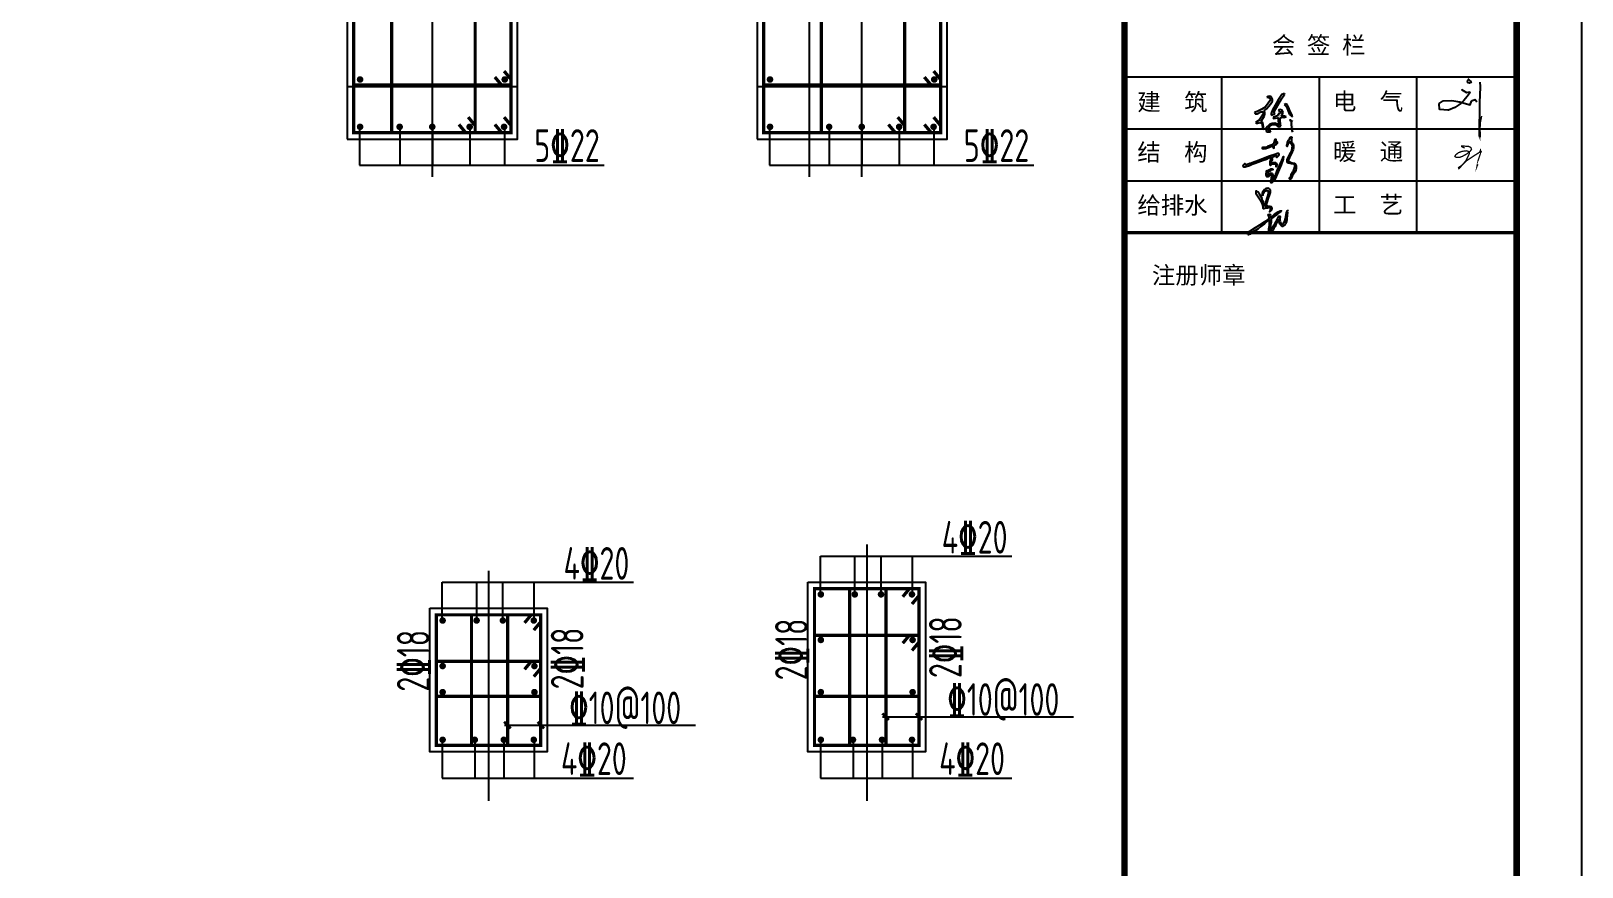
# Model space of a CAD drawing. Extents: x 19118 to 566552, y -1188739 to 92943.
# Drawn here: x 530916 to 566552, y -147972 to -128767 of the extents above; entities that cross this region are included whole.
import ezdxf
from ezdxf.enums import TextEntityAlignment as Align

# ---------------------------------------------------------------- set-up
doc = ezdxf.new("R2010")
doc.units = 0
doc.header["$LTSCALE"] = 1000
doc.header["$MEASUREMENT"] = 0
doc.linetypes.add('DOTE', pattern=[2.42, 2, -0.2, 0.02, -0.2])
doc.layers.get('0').update_dxf_attribs({"linetype": 'CONTINUOUS'})
for name, color, linetype in [('10', 7, 'CONTINUOUS'), ('AXIS', 3, 'CONTINUOUS'), ('DOTE', 9, 'DOTE'), ('PUB_DIM', 3, 'CONTINUOUS'), ('PUB_TEXT', 7, 'CONTINUOUS'), ('PUB_TITLE', 4, 'CONTINUOUS'), ('REIN', 1, 'CONTINUOUS'), ('S_BEAMDIMMASS', 2, 'CONTINUOUS'), ('图框', 4, 'CONTINUOUS'), ('柱', 2, 'CONTINUOUS')]:
    doc.layers.add(name, color=color, linetype=linetype)
doc.styles.add('STYLE-黑体', font='simhei.ttf')
doc.styles.add('TSSD_Rein', font='atssdeng.shx', dxfattribs={"width": 0.7, "bigfont": 'atssdchn.shx'})
doc.styles.add('黑体', font='simhei.ttf', dxfattribs={"width": 0.6, "height": 4.3})

# ---------------------------------------------------------------- blocks, each defined once
blk = doc.blocks.new('新块FSGSF')
h = blk.add_hatch(color=256)
h.paths.add_polyline_path([(128530, 83065), (128568, 83094), (128626, 83167), (128657, 83211), (128657, 83244), (128638, 83283), (128619, 83287), (128591, 83284), (128570, 83273), (128611, 83264), (128630, 83245), (128618, 83215), (128569, 83148), (128546, 83118), (128495, 83090), (128425, 83056), (128384, 83040), (128395, 83020), (128423, 83020), (128478, 83047), (128514, 83047), (128524, 83034), (128496, 82981), (128453, 82922), (128398, 82887), (128411, 82869), (128466, 82888), (128493, 82876), (128506, 82817), (128512, 82784), (128528, 82788), (128522, 82807), (128517, 82863), (128498, 82893), (128484, 82907), (128529, 82976), (128542, 83015), (128540, 83052)])
h.paths.add_polyline_path([(128659, 83079), (128638, 83023), (128640, 82998), (128677, 83013), (128695, 83020), (128685, 83043), (128685, 83055), (128795, 83246), (128834, 83297), (128849, 83314), (128843, 83331), (128801, 83316), (128741, 83223)])
h.paths.add_polyline_path([(128917, 83009), (128966, 82974), (128954, 83007), (128929, 83055), (128904, 83121), (128881, 83161), (128853, 83172), (128835, 83163), (128871, 83124)])
h.paths.add_polyline_path([(128799, 82968), (128830, 82962), (128868, 82974), (128842, 82984), (128789, 82986), (128811, 83011), (128820, 83042), (128806, 83074), (128771, 83083), (128750, 83072), (128761, 83053), (128777, 83057), (128788, 83036), (128776, 83025), (128760, 83028), (128750, 83012), (128746, 83001), (128733, 82987), (128676, 82965), (128665, 82959), (128675, 82948), (128733, 82959), (128748, 82956), (128747, 82934), (128750, 82856), (128750, 82840), (128731, 82858), (128694, 82873), (128652, 82868), (128613, 82854), (128581, 82824), (128558, 82792), (128559, 82769), (128569, 82744), (128582, 82744), (128622, 82738), (128633, 82759), (128607, 82759), (128587, 82767), (128597, 82798), (128620, 82831), (128650, 82849), (128674, 82853), (128698, 82854), (128730, 82836), (128757, 82820), (128784, 82831), (128782, 82853), (128778, 82923), (128781, 82959)])
h.paths.add_polyline_path([(128946, 82854), (128955, 82762), (128967, 82737), (128983, 82746), (128983, 82777), (128976, 82842), (128968, 82902), (128941, 82923), (128918, 82920), (128942, 82903)])
for p, q in [((128568, 83094), (128626, 83167)), ((128618, 83215), (128569, 83148)), ((128591, 83284), (128570, 83273)), ((128570, 83273), (128611, 83264)), ((128619, 83287), (128591, 83284)), ((128611, 83264), (128630, 83245)), ((128630, 83245), (128618, 83215)), ((128638, 83283), (128619, 83287)), ((128626, 83167), (128657, 83211)), ((128657, 83244), (128638, 83283)), ((128657, 83211), (128657, 83244)), ((128741, 83223), (128659, 83079)), ((128685, 83055), (128795, 83246)), ((128801, 83316), (128741, 83223)), ((128795, 83246), (128834, 83297)), ((128843, 83331), (128801, 83316)), ((128834, 83297), (128849, 83314)), ((128853, 83172), (128835, 83163)), ((128835, 83163), (128871, 83124)), ((128849, 83314), (128843, 83331)), ((128881, 83161), (128853, 83172)), ((128904, 83121), (128881, 83161)), ((128425, 83056), (128384, 83040)), ((128384, 83040), (128395, 83020)), ((128395, 83020), (128423, 83020)), ((128453, 82922), (128398, 82887)), ((128423, 83020), (128478, 83047)), ((128495, 83090), (128425, 83056)), ((128496, 82981), (128453, 82922)), ((128478, 83047), (128514, 83047)), ((128484, 82907), (128529, 82976)), ((128546, 83118), (128495, 83090)), ((128524, 83034), (128496, 82981)), ((128514, 83047), (128524, 83034)), ((128529, 82976), (128542, 83015)), ((128530, 83065), (128568, 83094)), ((128540, 83052), (128530, 83065)), ((128542, 83015), (128540, 83052)), ((128569, 83148), (128546, 83118)), ((128659, 83079), (128638, 83023)), ((128638, 83023), (128640, 82998)), ((128640, 82998), (128677, 83013)), ((128676, 82965), (128665, 82959)), ((128665, 82959), (128675, 82948)), ((128675, 82948), (128733, 82959)), ((128675, 82948), (128675, 82948)), ((128733, 82987), (128676, 82965)), ((128677, 83013), (128695, 83020)), ((128685, 83043), (128685, 83055)), ((128695, 83020), (128685, 83043)), ((128746, 83001), (128733, 82987)), ((128733, 82959), (128748, 82956)), ((128750, 83012), (128746, 83001)), ((128748, 82956), (128747, 82934)), ((128747, 82934), (128750, 82856)), ((128771, 83083), (128750, 83072)), ((128750, 83072), (128761, 83053)), ((128760, 83028), (128750, 83012)), ((128776, 83025), (128760, 83028)), ((128761, 83053), (128777, 83057)), ((128806, 83074), (128771, 83083)), ((128788, 83036), (128776, 83025)), ((128777, 83057), (128788, 83036)), ((128777, 83057), (128777, 83057)), ((128778, 82923), (128781, 82959)), ((128782, 82853), (128778, 82923)), ((128781, 82959), (128799, 82968)), ((128789, 82986), (128811, 83011)), ((128842, 82984), (128789, 82986)), ((128799, 82968), (128830, 82962)), ((128820, 83042), (128806, 83074)), ((128811, 83011), (128820, 83042)), ((128830, 82962), (128868, 82974)), ((128868, 82974), (128842, 82984)), ((128871, 83124), (128917, 83009)), ((128929, 83055), (128904, 83121)), ((128917, 83009), (128966, 82974)), ((128941, 82923), (128918, 82920)), ((128918, 82920), (128942, 82903)), ((128954, 83007), (128929, 83055)), ((128968, 82902), (128941, 82923)), ((128966, 82974), (128954, 83007)), ((128398, 82887), (128411, 82869)), ((128411, 82869), (128466, 82888)), ((128466, 82888), (128493, 82876)), ((128498, 82893), (128484, 82907)), ((128493, 82876), (128506, 82817)), ((128517, 82863), (128498, 82893)), ((128506, 82817), (128512, 82784)), ((128512, 82784), (128528, 82788)), ((128522, 82807), (128517, 82863)), ((128528, 82788), (128522, 82807)), ((128581, 82824), (128558, 82792)), ((128558, 82792), (128559, 82769)), ((128559, 82769), (128569, 82744)), ((128569, 82744), (128582, 82744)), ((128613, 82854), (128581, 82824)), ((128582, 82744), (128622, 82738)), ((128587, 82767), (128597, 82798)), ((128607, 82759), (128587, 82767)), ((128597, 82798), (128620, 82831)), ((128633, 82759), (128607, 82759)), ((128652, 82868), (128613, 82854)), ((128620, 82831), (128650, 82849)), ((128622, 82738), (128633, 82759)), ((128650, 82849), (128674, 82853)), ((128694, 82873), (128652, 82868)), ((128674, 82853), (128698, 82854)), ((128731, 82858), (128694, 82873)), ((128698, 82854), (128730, 82836)), ((128730, 82836), (128757, 82820)), ((128750, 82840), (128731, 82858)), ((128750, 82856), (128750, 82840)), ((128757, 82820), (128784, 82831)), ((128784, 82831), (128782, 82853)), ((128942, 82903), (128946, 82854)), ((128946, 82854), (128955, 82762)), ((128955, 82762), (128967, 82737))]:
    blk.add_line(p, q)
blk = doc.blocks.new('新块FDGHDGDG')
at = {"layer": '10'}
h = blk.add_hatch(color=256, dxfattribs=at)
h.paths.add_polyline_path([(122706, 81894), (122752, 81911), (122833, 81940), (122874, 81958), (122925, 81971), (122953, 81987), (122988, 81998), (123009, 82006), (123047, 82020), (123065, 82027), (123076, 82029), (123077, 82018), (123073, 82007), (123082, 82004), (123088, 82006), (123103, 82017), (123112, 82029), (123122, 82046), (123114, 82061), (123095, 82058), (123053, 82043), (122974, 82017), (122879, 81982), (122819, 81959), (122730, 81926), (122679, 81907), (122672, 81909), (122647, 81895), (122630, 81891), (122627, 81888), (122606, 81888), (122605, 81897), (122601, 81903), (122590, 81900), (122585, 81895), (122567, 81881), (122564, 81873), (122567, 81862), (122577, 81855), (122600, 81855), (122663, 81876)])
h.paths.add_polyline_path([(123050, 82189), (123058, 82193), (123070, 82197), (123078, 82202), (123085, 82207), (123087, 82213), (123092, 82218), (123093, 82231), (123086, 82241), (123079, 82237), (123072, 82229), (123064, 82224), (123060, 82233), (123064, 82238), (123068, 82246), (123073, 82255), (123075, 82262), (123075, 82270), (123073, 82275), (123061, 82276), (123053, 82275), (123051, 82271), (123048, 82264), (123045, 82257), (123044, 82246), (123043, 82237), (123039, 82223), (123037, 82214), (123031, 82206), (123023, 82203), (123010, 82194), (122981, 82181), (122956, 82172), (122940, 82165), (122924, 82159), (122898, 82153), (122869, 82151), (122857, 82146), (122859, 82134), (122877, 82132), (122914, 82138), (122943, 82148), (122973, 82157), (122991, 82167), (123009, 82173), (123017, 82177), (123021, 82173), (123020, 82164), (123022, 82153), (123027, 82144), (123033, 82143), (123041, 82146), (123045, 82153), (123045, 82168), (123045, 82180)])
h.paths.add_polyline_path([(122999, 81913), (122998, 81926), (122998, 81943), (123005, 81954), (123019, 81967), (123017, 81977), (123000, 81979), (122989, 81970), (122982, 81951), (122978, 81934), (122979, 81909), (122977, 81896), (122975, 81885), (122983, 81880), (122992, 81880), (123004, 81890), (123013, 81899), (123028, 81903), (123050, 81904), (123058, 81901), (123067, 81896), (123071, 81884), (123068, 81872), (123071, 81860), (123077, 81859), (123085, 81864), (123089, 81885), (123084, 81908), (123069, 81917), (123044, 81917), (123013, 81915)], flags=17)
h.paths.add_polyline_path([(122989, 81804), (122998, 81807), (123021, 81810), (123022, 81822), (123012, 81825), (122994, 81825), (122986, 81822), (122973, 81815), (122961, 81812), (122958, 81802), (122962, 81789), (122968, 81783), (122977, 81784), (122980, 81791)], flags=17)
h.paths.add_polyline_path([(122943, 81740), (122949, 81757), (122949, 81781), (122947, 81797), (122934, 81800), (122927, 81793), (122925, 81774), (122920, 81752), (122920, 81731), (122927, 81710), (122932, 81703), (122950, 81704), (122962, 81710), (122972, 81724), (122982, 81730), (122990, 81736), (122999, 81744), (123009, 81734), (123008, 81710), (123001, 81695), (123000, 81667), (122994, 81642), (122990, 81626), (122995, 81612), (123008, 81611), (123023, 81624), (123047, 81653), (123072, 81709), (123105, 81781), (123151, 81888), (123179, 81971), (123184, 82016), (123162, 81952), (123126, 81875), (123101, 81826), (123067, 81745), (123049, 81715), (123027, 81670), (123014, 81648), (123015, 81668), (123020, 81698), (123026, 81719), (123024, 81735), (123016, 81752), (123006, 81759), (122994, 81757), (122976, 81746), (122968, 81734), (122956, 81719), (122945, 81722)])
for points in [[(123272, 81938), (123264, 81953), (123269, 81972), (123279, 81999), (123292, 82033), (123309, 82059), (123336, 82120), (123340, 82144), (123341, 82164), (123340, 82186), (123332, 82208), (123313, 82224), (123309, 82235), (123307, 82257), (123306, 82273), (123307, 82286), (123312, 82312), (123305, 82313), (123293, 82311), (123278, 82282), (123263, 82266), (123252, 82243), (123244, 82208), (123236, 82185), (123236, 82173), (123242, 82166), (123244, 82176), (123254, 82203), (123261, 82220), (123271, 82240), (123277, 82243), (123284, 82237), (123298, 82213), (123307, 82200), (123321, 82189), (123325, 82163), (123318, 82148), (123313, 82101), (123282, 82049), (123262, 82010), (123240, 81969), (123244, 81933), (123249, 81924), (123260, 81911), (123308, 81902), (123337, 81900), (123351, 81890), (123357, 81874), (123355, 81835), (123346, 81811), (123339, 81795), (123327, 81779), (123305, 81738), (123300, 81706), (123277, 81688), (123280, 81672), (123287, 81662), (123294, 81662), (123302, 81677), (123320, 81715), (123337, 81742), (123360, 81776), (123373, 81799), (123380, 81837), (123380, 81871), (123363, 81902), (123349, 81911), (123319, 81919), (123303, 81921), (123282, 81932)], [(122881, 81289), (122877, 81317), (122863, 81338), (122857, 81370), (122844, 81396), (122831, 81421), (122818, 81444), (122792, 81473), (122776, 81483), (122760, 81483), (122760, 81469), (122760, 81445), (122777, 81429), (122799, 81396), (122829, 81349), (122844, 81316), (122861, 81286), (122868, 81246), (122868, 81232), (122867, 81222), (122875, 81215), (122884, 81215), (122899, 81224), (122915, 81226), (122940, 81230), (122956, 81233), (122977, 81228), (122985, 81219), (122977, 81177), (122973, 81165), (122994, 81180), (122998, 81195), (123008, 81199), (123013, 81222), (123003, 81242), (122982, 81249), (122944, 81255), (122913, 81245), (122906, 81251), (122923, 81274), (122942, 81327), (122958, 81377), (122971, 81416), (122985, 81462), (122985, 81492), (122974, 81512), (122960, 81523), (122946, 81530), (122926, 81526), (122912, 81520), (122894, 81507), (122884, 81495), (122876, 81485), (122864, 81466), (122858, 81451), (122859, 81435), (122859, 81425), (122873, 81420), (122879, 81453), (122892, 81470), (122913, 81488), (122927, 81495), (122937, 81495), (122943, 81495), (122950, 81490), (122953, 81478), (122949, 81464), (122949, 81441), (122938, 81392), (122916, 81327), (122904, 81291), (122890, 81262), (122885, 81265)], [(123254, 81161), (123260, 81192), (123246, 81186), (123234, 81158), (123225, 81123), (123224, 81096), (123218, 81062), (123207, 81026), (123197, 81011), (123182, 80984), (123169, 80973), (123159, 80978), (123151, 80983), (123140, 81001), (123136, 81021), (123131, 81033), (123131, 81066), (123134, 81089), (123130, 81100), (123115, 81101), (123105, 81091), (123100, 81065), (123082, 81039), (123074, 81019), (123050, 80972), (123040, 80960), (123026, 80937), (123009, 80901), (123004, 80893), (122997, 80887), (122990, 80885), (122985, 80887), (122987, 80914), (122987, 80934), (122989, 80960), (122996, 81002), (122999, 81024), (122998, 81044), (122990, 81054), (123000, 81064), (123015, 81073), (123048, 81100), (123072, 81116), (123094, 81133), (123110, 81145), (123124, 81157), (123143, 81170), (123152, 81174), (123154, 81181), (123146, 81182), (123137, 81182), (123125, 81178), (123104, 81165), (123081, 81150), (123058, 81136), (123042, 81125), (123031, 81116), (123010, 81097), (122991, 81078), (122992, 81086), (122992, 81097), (122988, 81116), (122981, 81125), (122976, 81133), (122964, 81128), (122952, 81126), (122954, 81109), (122961, 81099), (122966, 81084), (122965, 81061), (122957, 81058), (122936, 81041), (122922, 81031), (122893, 81015), (122823, 80969), (122759, 80925), (122683, 80878), (122656, 80864), (122634, 80838), (122641, 80817), (122650, 80812), (122673, 80823), (122695, 80838), (122728, 80863), (122769, 80888), (122795, 80903), (122840, 80941), (122893, 80983), (122931, 81016), (122945, 81027), (122965, 81027), (122976, 81027), (122974, 81006), (122971, 80979), (122969, 80963), (122964, 80932), (122962, 80907), (122961, 80868), (122973, 80853), (122990, 80852), (123015, 80865), (123024, 80886), (123038, 80910), (123058, 80940), (123074, 80989), (123092, 81025), (123115, 81044), (123122, 81014), (123129, 80981), (123142, 80966), (123155, 80952), (123169, 80943), (123187, 80954), (123206, 80969), (123218, 80990), (123232, 81014), (123237, 81050), (123244, 81120), (123244, 81135)]]:
    blk.add_hatch(color=256, dxfattribs=at).paths.add_polyline_path(points)
for p, q in [((126006, 83172), (126018, 83195)), ((126011, 83141), (126006, 83172)), ((126012, 83207), (126046, 83175)), ((126046, 83175), (126062, 83145)), ((126191, 83153), (126197, 83086)), ((125910, 83042), (125987, 82995)), ((126001, 82933), (125950, 82869)), ((125987, 82995), (126035, 83003)), ((126045, 82995), (126001, 82933)), ((126037, 83136), (126011, 83141)), ((126035, 83003), (126045, 82995)), ((126062, 83145), (126037, 83136)), ((126192, 82949), (126190, 82852)), ((126197, 83086), (126192, 82949)), ((125572, 82826), (125632, 82865)), ((125578, 82734), (125572, 82826)), ((125713, 82722), (125578, 82734)), ((125632, 82865), (125764, 82871)), ((125809, 82764), (125713, 82722)), ((125764, 82871), (125886, 82853)), ((125901, 82827), (125809, 82764)), ((125886, 82853), (125991, 82818)), ((125950, 82869), (125901, 82827)), ((125991, 82818), (126047, 82804)), ((126047, 82804), (126068, 82860)), ((126068, 82860), (126078, 82874)), ((126078, 82874), (126120, 82888)), ((126120, 82888), (126147, 82849)), ((126190, 82852), (126187, 82619)), ((126187, 82619), (126184, 82560)), ((126184, 82560), (126184, 82475)), ((126184, 82475), (126192, 82371)), ((126187, 82447), (126193, 82516)), ((126187, 82328), (126187, 82447)), ((126192, 82311), (126187, 82328)), ((126192, 82371), (126192, 82311))]:
    blk.add_line(p, q, dxfattribs=at)
at = {"layer": '10', "const_width": 20}
for points in [[(126062, 83145), (126037, 83136), (126011, 83141), (126006, 83172), (126026, 83194), (126051, 83166), (126062, 83145)], [(126191, 83153), (126197, 83086), (126193, 82984), (126188, 82706), (126187, 82328), (126192, 82311), (126201, 82529), (126222, 82633)], [(125910, 83042), (125987, 82995), (126035, 83003), (126042, 82990), (125919, 82842), (125809, 82764), (125713, 82722), (125578, 82734), (125572, 82826), (125632, 82865), (125764, 82871), (126047, 82804), (126073, 82867), (126120, 82888), (126147, 82849)], [(125962, 82144), (125916, 82164), (125916, 82174), (125941, 82173), (126019, 82170), (126056, 82152), (126066, 82123), (126044, 82092), (125993, 82053), (125926, 82016), (125879, 81999), (125834, 82000), (125811, 82013), (125821, 82037), (125865, 82072), (125923, 82093), (125988, 82101), (126025, 82090), (126035, 82068), (126027, 82043), (126003, 81994), (125973, 81939), (125924, 81887), (125889, 81841), (125873, 81827), (125867, 81844), (125924, 81882), (125985, 81945), (126113, 82031), (126212, 82092), (126215, 82086), (126203, 82070), (126194, 82084), (126200, 82101), (126202, 82059), (126168, 81957), (126150, 81864), (126163, 81895)]]:
    blk.add_lwpolyline(points, dxfattribs=at)
at = {"layer": '10'}
for points in [[(122924, 82159), (122898, 82153), (122869, 82151), (122857, 82146), (122859, 82134), (122877, 82132), (122914, 82138), (122943, 82148), (122973, 82157), (122991, 82167), (123009, 82173), (123017, 82177), (123017, 82177), (123021, 82173), (123020, 82164), (123022, 82153), (123027, 82144), (123033, 82143), (123041, 82146), (123045, 82153), (123045, 82168), (123045, 82180), (123050, 82189), (123058, 82193), (123070, 82197), (123078, 82202), (123085, 82207), (123087, 82213), (123092, 82218), (123093, 82231), (123086, 82241), (123079, 82237), (123072, 82229), (123064, 82224), (123064, 82224), (123064, 82224), (123060, 82233), (123064, 82238), (123068, 82246), (123073, 82255), (123075, 82262), (123075, 82270), (123073, 82275), (123061, 82276), (123053, 82275), (123051, 82271), (123048, 82264), (123045, 82257), (123044, 82246), (123043, 82237), (123039, 82223), (123037, 82214), (123031, 82206), (123023, 82203), (123010, 82194), (122981, 82181), (122956, 82172), (122940, 82165), (122924, 82159)], [(123271, 82240), (123261, 82220), (123254, 82203), (123244, 82176), (123242, 82166), (123236, 82173), (123236, 82185), (123244, 82208), (123252, 82243), (123263, 82266), (123278, 82282), (123293, 82311), (123305, 82313), (123312, 82312), (123307, 82286), (123306, 82273), (123307, 82257), (123309, 82235), (123313, 82224), (123332, 82208), (123340, 82186), (123341, 82164), (123340, 82144), (123336, 82120), (123309, 82059), (123292, 82033), (123279, 81999), (123269, 81972), (123264, 81953), (123272, 81938), (123282, 81932), (123303, 81921), (123319, 81919), (123349, 81911), (123363, 81902), (123380, 81871), (123380, 81837), (123373, 81799), (123360, 81776), (123337, 81742), (123320, 81715), (123302, 81677), (123294, 81662), (123287, 81662), (123280, 81672), (123277, 81688), (123300, 81706), (123305, 81738), (123327, 81779), (123339, 81795), (123346, 81811), (123355, 81835), (123357, 81874), (123351, 81890), (123337, 81900), (123308, 81902), (123260, 81911), (123249, 81924), (123244, 81933), (123240, 81969), (123262, 82010), (123282, 82049), (123313, 82101), (123318, 82148), (123325, 82163), (123321, 82189), (123307, 82200), (123298, 82213), (123284, 82237), (123277, 82243), (123271, 82240)], [(122672, 81909), (122647, 81895), (122630, 81891), (122627, 81888), (122606, 81888), (122605, 81897), (122601, 81903), (122590, 81900), (122585, 81895), (122567, 81881), (122564, 81873), (122567, 81862), (122577, 81855), (122600, 81855), (122663, 81876), (122706, 81894), (122752, 81911), (122833, 81940), (122874, 81958), (122925, 81971), (122953, 81987), (122988, 81998), (123009, 82006), (123047, 82020), (123065, 82027), (123076, 82029), (123077, 82018), (123073, 82007), (123082, 82004), (123088, 82006), (123103, 82017), (123112, 82029), (123122, 82046), (123114, 82061), (123095, 82058), (123053, 82043), (122974, 82017), (122879, 81982), (122819, 81959), (122730, 81926), (122679, 81907), (122672, 81909)], [(122920, 81731), (122920, 81752), (122925, 81774), (122927, 81793), (122934, 81800), (122947, 81797), (122949, 81781), (122949, 81757), (122943, 81740), (122945, 81722), (122956, 81719), (122968, 81734), (122976, 81746), (122994, 81757), (123006, 81759), (123016, 81752), (123024, 81735), (123026, 81719), (123020, 81698), (123015, 81668), (123014, 81648), (123027, 81670), (123049, 81715), (123067, 81745), (123101, 81826), (123126, 81875), (123162, 81952), (123184, 82016), (123179, 81971), (123151, 81888), (123105, 81781), (123072, 81709), (123047, 81653), (123023, 81624), (123008, 81611), (122995, 81612), (122990, 81626), (122994, 81642), (123000, 81667), (123001, 81695), (123008, 81710), (123008, 81710), (123009, 81734), (122999, 81744), (122990, 81736), (122982, 81730), (122972, 81724), (122962, 81710), (122950, 81704), (122932, 81703), (122927, 81710), (122920, 81731)], [(122998, 81926), (122998, 81943), (123005, 81954), (123019, 81967), (123017, 81977), (123000, 81979), (122989, 81970), (122982, 81951), (122978, 81934), (122979, 81909), (122977, 81896), (122975, 81885), (122983, 81880), (122992, 81880), (123004, 81890), (123013, 81899), (123028, 81903), (123050, 81904), (123058, 81901), (123067, 81896), (123071, 81884), (123068, 81872), (123071, 81860), (123077, 81859), (123085, 81864), (123089, 81885), (123084, 81908), (123069, 81917), (123044, 81917), (123013, 81915), (122999, 81913), (122998, 81926)], [(122873, 81420), (122879, 81453), (122892, 81470), (122913, 81488), (122927, 81495), (122937, 81495), (122943, 81495), (122950, 81490), (122953, 81478), (122949, 81464), (122949, 81441), (122938, 81392), (122916, 81327), (122904, 81291), (122890, 81262), (122885, 81265), (122881, 81289), (122877, 81317), (122863, 81338), (122857, 81370), (122844, 81396), (122831, 81421), (122818, 81444), (122792, 81473), (122776, 81483), (122760, 81483), (122760, 81469), (122760, 81445), (122777, 81429), (122799, 81396), (122829, 81349), (122844, 81316), (122861, 81286), (122868, 81246), (122868, 81232), (122867, 81222), (122875, 81215), (122884, 81215), (122899, 81224), (122915, 81226), (122940, 81230), (122956, 81233), (122977, 81228), (122985, 81219), (122977, 81177), (122973, 81165), (122994, 81180), (122998, 81195), (123008, 81199), (123013, 81222), (123003, 81242), (122982, 81249), (122944, 81255), (122913, 81245), (122906, 81251), (122923, 81274), (122942, 81327), (122958, 81377), (122971, 81416), (122985, 81462), (122985, 81492), (122974, 81512), (122960, 81523), (122946, 81530), (122926, 81526), (122912, 81520), (122894, 81507), (122884, 81495), (122876, 81485), (122864, 81466), (122858, 81451), (122859, 81435), (122859, 81425), (122873, 81420), (122873, 81420)]]:
    blk.add_lwpolyline(points, close=True, dxfattribs=at)
for points in [[(122989, 81804), (122980, 81791), (122977, 81784), (122968, 81783), (122962, 81789), (122958, 81802), (122961, 81812), (122973, 81815), (122986, 81822), (122994, 81825), (123012, 81825), (123022, 81822), (123021, 81810), (122998, 81807), (122989, 81804), (122989, 81804)], [(123254, 81161), (123244, 81135), (123244, 81120), (123237, 81050), (123232, 81014), (123218, 80990), (123206, 80969), (123187, 80954), (123169, 80943), (123155, 80952), (123142, 80966), (123129, 80981), (123122, 81014), (123115, 81044), (123092, 81025), (123074, 80989), (123058, 80940), (123038, 80910), (123024, 80886), (123015, 80865), (122990, 80852), (122973, 80853), (122961, 80868), (122962, 80907), (122964, 80932), (122969, 80963), (122971, 80979), (122974, 81006), (122976, 81027), (122965, 81027), (122945, 81027), (122931, 81016), (122893, 80983), (122840, 80941), (122795, 80903), (122769, 80888), (122728, 80863), (122695, 80838), (122673, 80823), (122650, 80812), (122641, 80817), (122634, 80838), (122656, 80864), (122683, 80878), (122759, 80925), (122823, 80969), (122893, 81015), (122922, 81031), (122936, 81041), (122957, 81058), (122965, 81061), (122966, 81084), (122961, 81099), (122954, 81109), (122952, 81126), (122964, 81128), (122976, 81133), (122981, 81125), (122988, 81116), (122992, 81097), (122992, 81086), (122991, 81078), (123010, 81097), (123031, 81116), (123042, 81125), (123058, 81136), (123081, 81150), (123104, 81165), (123125, 81178), (123137, 81182), (123146, 81182), (123154, 81181), (123152, 81174), (123143, 81170), (123124, 81157), (123110, 81145), (123094, 81133), (123072, 81116), (123048, 81100), (123015, 81073), (123000, 81064), (122990, 81054), (122998, 81044), (122999, 81024), (122996, 81002), (122989, 80960), (122987, 80934), (122987, 80914), (122985, 80887), (122990, 80885), (122997, 80887), (123004, 80893), (123009, 80901), (123026, 80937), (123040, 80960), (123050, 80972), (123074, 81019), (123082, 81039), (123100, 81065), (123105, 81091), (123115, 81101), (123130, 81100), (123134, 81089), (123131, 81066), (123131, 81033), (123136, 81021), (123140, 81001), (123151, 80983), (123159, 80978), (123169, 80973), (123182, 80984), (123197, 81011), (123207, 81026), (123218, 81062), (123224, 81096), (123225, 81123), (123234, 81158), (123246, 81186), (123260, 81192)]]:
    blk.add_lwpolyline(points, dxfattribs=at)
blk.add_blockref('新块FSGSF', (-5641, -351), dxfattribs=at)
blk = doc.blocks.new('_ArchTick')
at = {"color": 0, "linetype": 'ByBlock', "const_width": 0.4}
blk.add_lwpolyline([(-0.5, -0.5), (0.5, 0.5)], dxfattribs=at)
blk = doc.blocks.new('新块DFGDFGFD')
at = {"layer": 'AXIS'}
for p, q in [((584370.8, -33126.4), (585307.7, -33126.4)), ((584370.8, -33273.6), (584370.8, -33126.4)), ((584517.6, -33273.6), (584517.6, -33126.4)), ((584649.4, -33273.6), (584649.4, -33126.4)), ((584788.3, -33273.6), (584788.3, -33126.4)), ((584925.4, -33273.6), (584925.4, -33126.4)), ((585940.5, -33126.4), (586952.6, -33126.4)), ((585940.5, -33273.6), (585940.5, -33126.4)), ((586162.4, -33273.6), (586162.4, -33126.4)), ((586294.3, -33273.6), (586294.3, -33126.4)), ((586433.2, -33273.6), (586433.2, -33126.4)), ((586570.2, -33273.6), (586570.2, -33126.4)), ((584812.6, -33357.5), (585519.2, -33357.5)), ((586457.5, -33357.5), (587184.4, -33357.5)), ((584370.8, -34384.5), (584370.8, -34531.7)), ((584524.6, -34384.5), (584524.6, -34531.7)), ((584649.4, -34384.5), (584649.4, -34531.7)), ((584792.3, -34384.5), (584792.3, -34531.7)), ((584925.4, -34384.5), (584925.4, -34531.7)), ((585940.5, -34384.5), (585940.5, -34531.7)), ((586169.4, -34384.5), (586169.4, -34531.7)), ((586294.3, -34384.5), (586294.3, -34531.7)), ((586437.2, -34384.5), (586437.2, -34531.7)), ((586570.2, -34384.5), (586570.2, -34531.7)), ((584370.8, -34531.7), (585307.7, -34531.7)), ((585940.5, -34531.7), (586952.6, -34531.7))]:
    blk.add_line(p, q, dxfattribs=at)
at = {"layer": 'DOTE', "color": 251, "linetype": 'DOTE'}
for p, q in [((584649.4, -34575.7), (584649.4, -33038.8)), ((586093.9, -34575.7), (586093.9, -33038.8)), ((586294.3, -34575.7), (586294.3, -33038.8)), ((584323, -33828.1), (584975.8, -33828.1)), ((585892.7, -33828.1), (586620.7, -33828.1)), ((584323, -34229.9), (584975.8, -34229.9)), ((585892.7, -34229.9), (586620.7, -34229.9))]:
    blk.add_line(p, q, dxfattribs=at)
at = {"layer": 'PUB_TEXT'}
for points in [[(584574.1, -33913.4), (584724.7, -33913.4), (584724.7, -33742.7), (584574.1, -33742.7)], [(586219, -33913.4), (586369.6, -33913.4), (586369.6, -33742.7), (586219, -33742.7)]]:
    blk.add_lwpolyline(points, close=True, dxfattribs=at)
for points in [[(584574.1, -33742.7), (584599.2, -33858.1), (584724.7, -33913.4)], [(586219, -33742.7), (586244, -33858.1), (586369.6, -33913.4)]]:
    blk.add_lwpolyline(points, dxfattribs=at)
at = {"layer": 'REIN', "const_width": 12.6}
for points in [[(584348.1, -34406.3), (584950.7, -34406.3), (584950.7, -33251.9), (584348.1, -33251.9)], [(584493.5, -34406.3), (584813.1, -34406.3), (584813.1, -33251.9), (584493.5, -33251.9)], [(585917.8, -34406.3), (586595.6, -34406.3), (586595.6, -33251.9), (585917.8, -33251.9)], [(586138.4, -34406.3), (586458, -34406.3), (586458, -33251.9), (586138.4, -33251.9)], [(584348.1, -33703.9), (584950.7, -33703.9), (584950.7, -33434.9), (584348.1, -33434.9)], [(585917.8, -33703.9), (586595.6, -33703.9), (586595.6, -33434.9), (585917.8, -33434.9)], [(584348.1, -34224.3), (584950.7, -34224.3), (584950.7, -33940.4), (584348.1, -33940.4)], [(585917.8, -34224.3), (586595.6, -34224.3), (586595.6, -33940.4), (585917.8, -33940.4)]]:
    blk.add_lwpolyline(points, close=True, dxfattribs=at)
for points in [[(584378.8, -33273.7, 1), (584366.2, -33273.7, 1)], [(584523.1, -33273.7, 1), (584510.6, -33273.7, 1)], [(584655, -33273.7, 1), (584642.5, -33273.7, 1)], [(584794.3, -33273.7, 1), (584781.7, -33273.7, 1)], [(584930.1, -33273.7, 1), (584917.6, -33273.7, 1)], [(585948.5, -33273.7, 1), (585935.9, -33273.7, 1)], [(586168, -33273.7, 1), (586155.4, -33273.7, 1)], [(586299.9, -33273.7, 1), (586287.3, -33273.7, 1)], [(586439.1, -33273.7, 1), (586426.6, -33273.7, 1)], [(586575, -33273.7, 1), (586562.4, -33273.7, 1)], [(584378.8, -33460.4, -1), (584366.2, -33460.4, -1)], [(584920.1, -33460.4, 1), (584932.6, -33460.4, 1)], [(584920.1, -33460.4, 1), (584932.6, -33460.4, 1)], [(585948.5, -33460.4, -1), (585935.9, -33460.4, -1)], [(586565, -33460.4, 1), (586577.5, -33460.4, 1)], [(586565, -33460.4, 1), (586577.5, -33460.4, 1)], [(584378.8, -33686.2, -1), (584366.2, -33686.2, -1)], [(584920.1, -33686.2, 1), (584932.6, -33686.2, 1)], [(585948.5, -33686.2, -1), (585935.9, -33686.2, -1)], [(586565, -33686.2, 1), (586577.5, -33686.2, 1)], [(584378.8, -33959.9, -1), (584366.2, -33959.9, -1)], [(584920.1, -33959.9, 1), (584932.6, -33959.9, 1)], [(585948.5, -33959.9, -1), (585935.9, -33959.9, -1)], [(586565, -33959.9, 1), (586577.5, -33959.9, 1)], [(584378.8, -34203.2, -1), (584366.2, -34203.2, -1)], [(584920.1, -34203.2, 1), (584932.6, -34203.2, 1)], [(585948.5, -34203.2, -1), (585935.9, -34203.2, -1)], [(586565, -34203.2, 1), (586577.5, -34203.2, 1)], [(584378.8, -34384.5, -1), (584366.2, -34384.5, -1)], [(584530.1, -34384.5, -1), (584517.6, -34384.5, -1)], [(584655, -34384.5, -1), (584642.5, -34384.5, -1)], [(584798.2, -34384.5, -1), (584785.7, -34384.5, -1)], [(584930.1, -34384.5, -1), (584917.6, -34384.5, -1)], [(585948.5, -34384.5, -1), (585935.9, -34384.5, -1)], [(586175, -34384.5, -1), (586162.5, -34384.5, -1)], [(586299.9, -34384.5, -1), (586287.3, -34384.5, -1)], [(586443.1, -34384.5, -1), (586430.5, -34384.5, -1)], [(586575, -34384.5, -1), (586562.4, -34384.5, -1)]]:
    blk.add_lwpolyline(points, format="xyb", close=True, dxfattribs=at)
for points in [[(584915.7, -33705.7), (584888.5, -33673)], [(584951.2, -33677.7), (584924, -33645)], [(586560.5, -33705.7), (586533.3, -33673)], [(586596, -33677.7), (586568.9, -33645)], [(584915.7, -34226.6), (584888.5, -34193.8)], [(584951.2, -34203.8), (584924, -34171)], [(586560.5, -34226.6), (586533.3, -34193.8)], [(586596, -34203.8), (586568.9, -34171)], [(584778, -34408.2), (584750.8, -34375.4)], [(584813.6, -34380.2), (584786.4, -34347.4)], [(584915.7, -34408.2), (584888.5, -34375.4)], [(584951.2, -34380.2), (584924, -34347.4)], [(586422.9, -34408.2), (586395.7, -34375.4)], [(586458.4, -34380.2), (586431.2, -34347.4)], [(586560.5, -34408.2), (586533.3, -34375.4)], [(586596, -34380.2), (586568.9, -34347.4)]]:
    blk.add_lwpolyline(points, dxfattribs=at)
at = {"layer": '柱'}
for points in [[(584323, -34431.4), (584975.8, -34431.4), (584975.8, -33226.8), (584323, -33226.8)], [(585892.7, -34431.4), (586620.7, -34431.4), (586620.7, -33226.8), (585892.7, -33226.8)]]:
    blk.add_lwpolyline(points, close=True, dxfattribs=at)
at = {"layer": 'PUB_DIM', "xscale": 25.10010050201163, "yscale": 25.10010050198616, "zscale": 25.10010050200199, "rotation": 180}
for p in [(584812.5, -33357.6), (584950.7, -33357.5), (586457.4, -33357.6), (586595.6, -33357.5)]:
    blk.add_blockref('_ArchTick', p, dxfattribs=at)
at = {"layer": 'S_BEAMDIMMASS', "style": 'TSSD_Rein', "width": 0.7}
for s, height, p in [('5%%13222', 125.5, (585154.9, -33058.4)), ('5%%13222', 125.5, (586799.8, -33058.4)), ('%%13210@100', 125.501, (585259.4, -33289.9)), ('%%13210@100', 125.501, (586914.4, -33289.9)), ('5%%13222', 125.5, (585164.9, -34456.2)), ('5%%13222', 125.5, (586809.7, -34456.2))]:
    blk.add_text(s, height=height, dxfattribs=at).set_placement(p, align=Align.MIDDLE)
for p in [(584259.3, -33861.2), (585052.2, -33857.4), (585829, -33861.2), (586697.1, -33857.4)]:
    blk.add_text('4%%13218', height=125.5, rotation=90, dxfattribs=at).set_placement(p, align=Align.MIDDLE)
blk = doc.blocks.new('新块DFFDDFDF')
at = {"layer": 'AXIS'}
for p, q in [((614681.9, -69458.9), (615414.9, -69458.9)), ((614681.9, -69605.5), (614681.9, -69458.9)), ((614814.4, -69605.5), (614814.4, -69458.9)), ((614914.4, -69605.5), (614914.4, -69458.9)), ((615034.1, -69605.5), (615034.1, -69458.9)), ((613233.6, -69558.9), (613966.6, -69558.9)), ((613233.6, -69705.5), (613233.6, -69558.9)), ((613366.1, -69705.5), (613366.1, -69558.9)), ((613466.1, -69705.5), (613466.1, -69558.9)), ((613585.7, -69705.5), (613585.7, -69558.9)), ((614919.9, -70073.9), (615651.5, -70073.9)), ((613471.6, -70106), (614203.1, -70106)), ((613233.6, -70162.2), (613233.6, -70308.8)), ((613359, -70162.2), (613359, -70308.8)), ((613469.9, -70162.2), (613469.9, -70308.8)), ((613585.7, -70162.2), (613585.7, -70308.8)), ((614681.9, -70162.2), (614681.9, -70308.8)), ((614807.3, -70162.2), (614807.3, -70308.8)), ((614918.2, -70162.2), (614918.2, -70308.8)), ((615034.1, -70162.2), (615034.1, -70308.8)), ((613233.6, -70308.8), (613966.6, -70308.8)), ((614681.9, -70308.8), (615414.9, -70308.8))]:
    blk.add_line(p, q, dxfattribs=at)
at = {"layer": 'DOTE', "color": 251, "linetype": 'DOTE'}
for p, q in [((614859.3, -69415.1), (614859.3, -70396)), ((613411, -69515.1), (613411, -70396))]:
    blk.add_line(p, q, dxfattribs=at)
at = {"layer": 'REIN', "const_width": 12.5}
for points in [[(614659.3, -69583.9), (615059.3, -69583.9), (615059.3, -70183.9), (614659.3, -70183.9)], [(614794.1, -69583.9), (614933.1, -69583.9), (614933.1, -70183.9), (614794.1, -70183.9)], [(613211, -69683.9), (613611, -69683.9), (613611, -70183.9), (613211, -70183.9)], [(613345.7, -69683.9), (613484.8, -69683.9), (613484.8, -70183.9), (613345.7, -70183.9)], [(614659.3, -69761.9), (615059.3, -69761.9), (615059.3, -69995.7), (614659.3, -69995.7)], [(613211, -69861.9), (613611, -69861.9), (613611, -69995.7), (613211, -69995.7)]]:
    blk.add_lwpolyline(points, close=True, dxfattribs=at)
for points in [[(614689.9, -69605.6, 1), (614677.4, -69605.6, 1)], [(614819.9, -69605.6, 1), (614807.4, -69605.6, 1)], [(614920.3, -69605.6, 1), (614907.8, -69605.6, 1)], [(615038.8, -69605.6, 1), (615026.3, -69605.6, 1)], [(613241.5, -69705.6, 1), (613229, -69705.6, 1)], [(613371.6, -69705.6, 1), (613359.1, -69705.6, 1)], [(613472, -69705.6, 1), (613459.5, -69705.6, 1)], [(613590.5, -69705.6, 1), (613578, -69705.6, 1)], [(614689.9, -69780, 1), (614677.4, -69780, 1)], [(615028.8, -69780, -1), (615041.3, -69780, -1)], [(613241.5, -69880, 1), (613229, -69880, 1)], [(613580.5, -69880, -1), (613593, -69880, -1)], [(613241.5, -69979.7, 1), (613229, -69979.7, 1)], [(613580.5, -69979.7, -1), (613593, -69979.7, -1)], [(614689.9, -69979.7, 1), (614677.4, -69979.7, 1)], [(615028.8, -69979.7, -1), (615041.3, -69979.7, -1)], [(613241.5, -70162.2, -1), (613229, -70162.2, -1)], [(613364.6, -70162.2, -1), (613352.1, -70162.2, -1)], [(613475.8, -70162.2, -1), (613463.3, -70162.2, -1)], [(613590.5, -70162.2, -1), (613578, -70162.2, -1)], [(614689.9, -70162.2, -1), (614677.4, -70162.2, -1)], [(614812.9, -70162.2, -1), (614800.4, -70162.2, -1)], [(614924.1, -70162.2, -1), (614911.6, -70162.2, -1)], [(615038.8, -70162.2, -1), (615026.3, -70162.2, -1)]]:
    blk.add_lwpolyline(points, format="xyb", close=True, dxfattribs=at)
for points in [[(615024.4, -69582), (614997.3, -69614.6)], [(615059.8, -69609.9), (615032.7, -69642.5)], [(613576.1, -69682), (613549, -69714.6)], [(613611.5, -69709.9), (613584.4, -69742.5)], [(615024.4, -69760), (614997.3, -69792.7)], [(615059.8, -69787.9), (615032.7, -69820.5)], [(613576.1, -69860), (613549, -69892.7)], [(613611.5, -69887.9), (613584.4, -69920.5)]]:
    blk.add_lwpolyline(points, dxfattribs=at)
at = {"layer": '柱'}
for points in [[(614634.3, -69558.9), (615084.3, -69558.9), (615084.3, -70208.9), (614634.3, -70208.9)], [(613186, -69658.9), (613636, -69658.9), (613636, -70208.9), (613186, -70208.9)]]:
    blk.add_lwpolyline(points, close=True, dxfattribs=at)
at = {"layer": 'PUB_DIM', "xscale": 25.00000050000946, "yscale": 25.00000050000381, "zscale": 25.00000050000001, "rotation": 90.59794299732181}
for p in [(614931.7, -70074), (615059.4, -70074), (613483.3, -70106.1), (613611.1, -70106.1)]:
    blk.add_blockref('_ArchTick', p, dxfattribs=at)
at = {"layer": 'S_BEAMDIMMASS', "style": 'TSSD_Rein', "width": 0.7}
for s, p in [('4%%13220', (615272.6, -69386.7)), ('4%%13220', (613824.3, -69486.7)), ('%%13210@100', (613934.2, -70039.3)), ('%%13210@100', (615382.5, -70007.2)), ('4%%13220', (613814.4, -70234.5)), ('4%%13220', (615262.7, -70234.5))]:
    blk.add_text(s, height=125, dxfattribs=at).set_placement(p, align=Align.MIDDLE)
for p in [(614570.8, -69816.4), (615160.4, -69807.7), (613122.5, -69859.7), (613712.1, -69850.9)]:
    blk.add_text('2%%13218', height=125, rotation=90, dxfattribs=at).set_placement(p, align=Align.MIDDLE)

msp = doc.modelspace()

# ---------------------------------------------------------------- linework, layer by layer
at = {"layer": 'PUB_TITLE'}
msp.add_lwpolyline([(408902.49, -192635.97), (566552.49, -192635.97), (566552.49, -103535.97), (408902.49, -103535.97)], close=True, dxfattribs=at)
at = {"layer": 'PUB_TITLE', "const_width": 150}
msp.add_lwpolyline([(412652.49, -191135.97), (565052.49, -191135.97), (565052.49, -105035.97), (412652.49, -105035.97)], close=True, dxfattribs=at)
at = {"layer": '图框', "color": 0}
for p, q in [((556038.63, -129816.34), (565052.49, -129816.34)), ((556038.63, -131011.54), (565052.49, -131011.54)), ((556038.63, -132206.74), (565052.49, -132206.74)), ((556038.63, -133401.94), (565052.49, -133401.94))]:
    msp.add_line(p, q, dxfattribs=at)
at = {"layer": '图框', "color": 4, "const_width": 147.89}
msp.add_lwpolyline([(556038.63, -105035.97), (565052.49, -105035.97), (565052.49, -191135.97), (556038.63, -191135.97)], close=True, dxfattribs=at)
at = {"layer": '图框', "color": 0, "const_width": 75}
msp.add_lwpolyline([(556038.63, -118163.14), (565052.49, -118163.14), (565052.49, -133401.94), (556038.63, -133401.94)], close=True, dxfattribs=at)
at = {"layer": '图框', "color": 0}
for points in [[(558279.63, -133401.94), (558279.63, -129816.34)], [(560520.63, -133401.94), (560520.63, -129816.34)], [(562761.63, -133401.94), (562761.63, -129816.34)]]:
    msp.add_lwpolyline(points, dxfattribs=at)
at = {"layer": '图框', "color": 0, "const_width": 60.51}
msp.add_lwpolyline([(556038.63, -133401.94), (565052.49, -133401.94)], dxfattribs=at)

# ---------------------------------------------------------------- block references
for name, p, xscale, yscale, zscale in [('新块DFGDFGFD', (-2967757.51, 75338.87), 6, 6, 6), ('新块FDGHDGDG', (374915.43, -254670.41), 1.5, 1.5, 1.5), ('新块DFFDDFDF', (-3139037.8, 275923.75), 6, 6, 6)]:
    msp.add_blockref(name, p, dxfattribs=dict(xscale=xscale, yscale=yscale, zscale=zscale))

# ---------------------------------------------------------------- texts
at = {"layer": '图框', "color": 0, "style": 'STYLE-黑体'}
for s, p in [('会 签 栏', (559426.9, -129289.89)), ('建  筑', (556335.66, -130593.33)), ('电  气', (560831.34, -130580.35)), ('结  构', (556335.66, -131747.49)), ('暖  通', (560831.34, -131734.51)), ('给排水', (556335.66, -132966.69)), ('工  艺', (560831.34, -132953.71))]:
    msp.add_text(s, height=394.416, dxfattribs=at).set_placement(p)
at = {"layer": '图框', "color": 4, "style": '黑体'}
msp.add_text('注册师章', height=394.416, dxfattribs=at).set_placement((556671.4, -134572.74))

doc.saveas('drawing.dxf')
